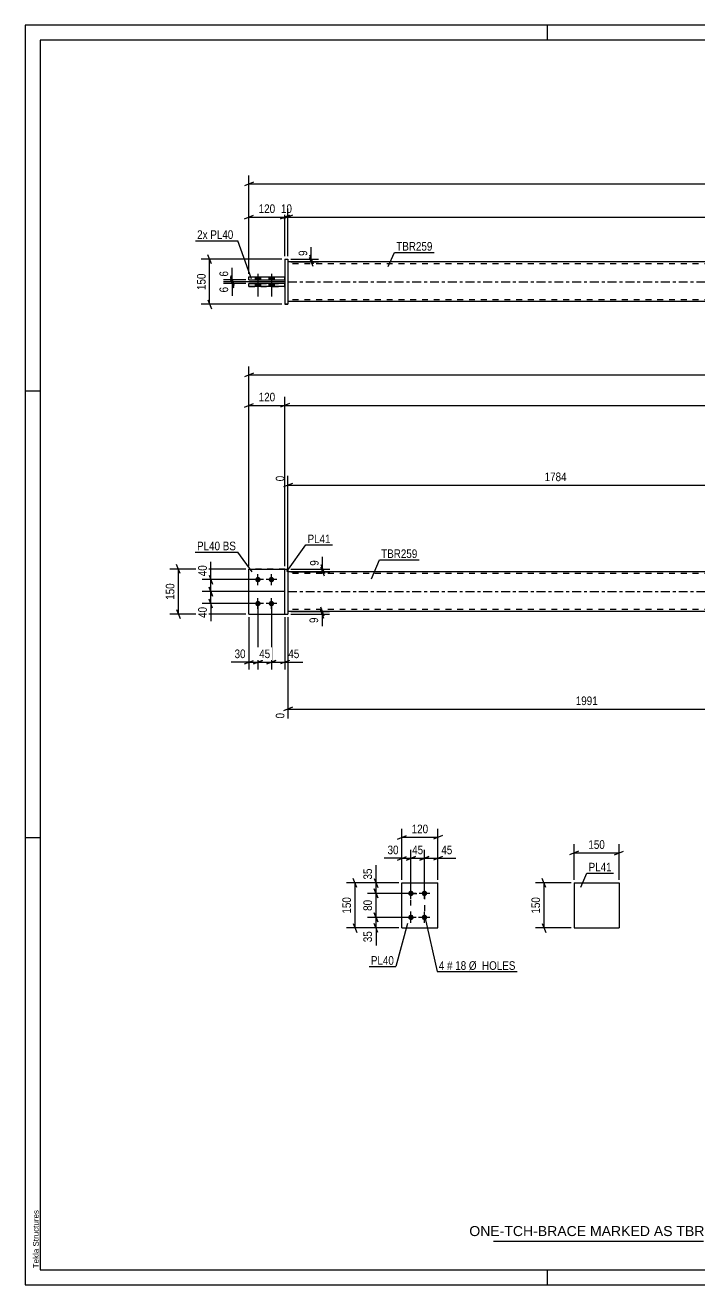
# Model space of a CAD drawing. Header units: millimetres. Extents: x 0 to 594, y 0 to 420.
# Drawn here: x 0 to 224.5, y 0 to 420 of the extents above; entities that cross this region are included whole.
import ezdxf

# ---------------------------------------------------------------- set-up
doc = ezdxf.new("R2010")
doc.units = ezdxf.units.MM
doc.linetypes.add('DXK_LINE_DOT2', pattern=[3.9198, 1.9599, -1.9599])
doc.linetypes.add('DXK_LINE_DOT3', pattern=[5.9187, 2.979, -0.9799, 0.9799, -0.9799])
doc.styles.add('Arial', font='ARIAL.TTF', dxfattribs={"height": 0.2})
doc.styles.add('Arial Narrow', font='ARIALN.TTF', dxfattribs={"height": 0.2})

# ---------------------------------------------------------------- blocks, each defined once
blk = doc.blocks.new('Unknown-581559702-1128')
at = {"color": 5, "linetype": 'Continuous'}
for p, q in [((594, 420), (0, 420)), ((0, 420), (0, 0)), ((174, 415), (174, 420)), ((589, 415), (5, 415)), ((5, 415), (5, 5)), ((5, 298), (0, 298)), ((5, 149), (0, 149)), ((5, 5), (589, 5)), ((174, 0), (174, 5)), ((0, 0), (594, 0))]:
    blk.add_line(p, q, dxfattribs=at)
at = {"color": 174, "linetype": 'Continuous', "style": 'Arial'}
blk.add_text('Tekla Structures', height=1.9102, rotation=90, dxfattribs=at).set_placement((4.5, 5.5))
blk = doc.blocks.new('Part-581559702-1555 - 1539')
at = {"color": 2, "linetype": 'Continuous'}
for p, q in [((125.53, 119.02), (125.53, 134.02)), ((125.53, 134.02), (137.53, 134.02)), ((137.53, 119.02), (137.53, 134.02)), ((125.53, 119.02), (125.53, 119.02)), ((125.53, 119.02), (137.53, 119.02)), ((137.53, 119.02), (137.53, 119.02))]:
    blk.add_line(p, q, dxfattribs=at)
at = {"color": 7, "linetype": 'DXK_LINE_DOT2'}
for p, q in [((125.53, 134.02), (137.53, 134.02)), ((125.53, 119.02), (125.53, 119.02)), ((125.53, 119.02), (137.53, 119.02)), ((137.53, 119.02), (137.53, 119.02))]:
    blk.add_line(p, q, dxfattribs=at)
blk = doc.blocks.new('Bolt-581559702-1560 - 1539')
at = {"linetype": 'Continuous'}
for points in [[(128.53, 129.62), (128.34, 129.64), (128.17, 129.7), (128, 129.79), (127.86, 129.92), (127.75, 130.07), (127.68, 130.24), (127.64, 130.42), (127.64, 130.61), (127.68, 130.8), (127.75, 130.97), (127.86, 131.12), (128, 131.25), (128.17, 131.34), (128.34, 131.4), (128.53, 131.42), (128.72, 131.4), (128.9, 131.34), (129.06, 131.25), (129.2, 131.12), (129.31, 130.97), (129.39, 130.8), (129.43, 130.61), (129.43, 130.42), (129.39, 130.24), (129.31, 130.07), (129.2, 129.92), (129.06, 129.79), (128.9, 129.7), (128.72, 129.64)], [(133.03, 129.62), (132.84, 129.64), (132.67, 129.7), (132.5, 129.79), (132.36, 129.92), (132.25, 130.07), (132.18, 130.24), (132.14, 130.42), (132.14, 130.61), (132.18, 130.8), (132.25, 130.97), (132.36, 131.12), (132.5, 131.25), (132.67, 131.34), (132.84, 131.4), (133.03, 131.42), (133.22, 131.4), (133.4, 131.34), (133.56, 131.25), (133.7, 131.12), (133.81, 130.97), (133.89, 130.8), (133.93, 130.61), (133.93, 130.42), (133.89, 130.24), (133.81, 130.07), (133.7, 129.92), (133.56, 129.79), (133.4, 129.7), (133.22, 129.64)], [(128.53, 121.62), (128.34, 121.64), (128.17, 121.7), (128, 121.79), (127.86, 121.92), (127.75, 122.07), (127.68, 122.24), (127.64, 122.42), (127.64, 122.61), (127.68, 122.8), (127.75, 122.97), (127.86, 123.12), (128, 123.25), (128.17, 123.34), (128.34, 123.4), (128.53, 123.42), (128.72, 123.4), (128.9, 123.34), (129.06, 123.25), (129.2, 123.12), (129.31, 122.97), (129.39, 122.8), (129.43, 122.61), (129.43, 122.42), (129.39, 122.24), (129.31, 122.07), (129.2, 121.92), (129.06, 121.79), (128.9, 121.7), (128.72, 121.64)], [(133.03, 121.62), (132.84, 121.64), (132.67, 121.7), (132.5, 121.79), (132.36, 121.92), (132.25, 122.07), (132.18, 122.24), (132.14, 122.42), (132.14, 122.61), (132.18, 122.8), (132.25, 122.97), (132.36, 123.12), (132.5, 123.25), (132.67, 123.34), (132.84, 123.4), (133.03, 123.42), (133.22, 123.4), (133.4, 123.34), (133.56, 123.25), (133.7, 123.12), (133.81, 122.97), (133.89, 122.8), (133.93, 122.61), (133.93, 122.42), (133.89, 122.24), (133.81, 122.07), (133.7, 121.92), (133.56, 121.79), (133.4, 121.7), (133.22, 121.64)]]:
    blk.add_hatch(color=1, dxfattribs=at).paths.add_polyline_path(points)
at = {"color": 1, "linetype": 'Continuous'}
for p, q in [((130.33, 130.52), (126.73, 130.52)), ((128.53, 128.72), (128.53, 132.32)), ((134.83, 130.52), (131.23, 130.52)), ((133.03, 128.72), (133.03, 132.32)), ((130.33, 122.52), (126.73, 122.52)), ((128.53, 120.72), (128.53, 124.32)), ((134.83, 122.52), (131.23, 122.52)), ((133.03, 120.72), (133.03, 124.32))]:
    blk.add_line(p, q, dxfattribs=at)
blk = doc.blocks.new('Bolt-581559702-1912 - 1907')
at = {"linetype": 'Continuous'}
for points in [[(77.55, 236.04), (77.74, 236.02), (77.92, 235.96), (78.08, 235.87), (78.22, 235.74), (78.33, 235.59), (78.41, 235.42), (78.45, 235.23), (78.45, 235.04), (78.41, 234.86), (78.33, 234.69), (78.22, 234.54), (78.08, 234.41), (77.92, 234.32), (77.74, 234.26), (77.55, 234.24), (77.37, 234.26), (77.19, 234.32), (77.03, 234.41), (76.89, 234.54), (76.78, 234.69), (76.7, 234.86), (76.66, 235.04), (76.66, 235.23), (76.7, 235.42), (76.78, 235.59), (76.89, 235.74), (77.03, 235.87), (77.19, 235.96), (77.37, 236.02)], [(82.05, 236.04), (82.24, 236.02), (82.42, 235.96), (82.58, 235.87), (82.72, 235.74), (82.83, 235.59), (82.91, 235.42), (82.95, 235.23), (82.95, 235.04), (82.91, 234.86), (82.83, 234.69), (82.72, 234.54), (82.58, 234.41), (82.42, 234.32), (82.24, 234.26), (82.05, 234.24), (81.87, 234.26), (81.69, 234.32), (81.53, 234.41), (81.39, 234.54), (81.28, 234.69), (81.2, 234.86), (81.16, 235.04), (81.16, 235.23), (81.2, 235.42), (81.28, 235.59), (81.39, 235.74), (81.53, 235.87), (81.69, 235.96), (81.87, 236.02)], [(77.55, 228.04), (77.74, 228.02), (77.92, 227.96), (78.08, 227.87), (78.22, 227.74), (78.33, 227.59), (78.41, 227.42), (78.45, 227.23), (78.45, 227.04), (78.41, 226.86), (78.33, 226.69), (78.22, 226.54), (78.08, 226.41), (77.92, 226.32), (77.74, 226.26), (77.55, 226.24), (77.37, 226.26), (77.19, 226.32), (77.03, 226.41), (76.89, 226.54), (76.78, 226.69), (76.7, 226.86), (76.66, 227.04), (76.66, 227.23), (76.7, 227.42), (76.78, 227.59), (76.89, 227.74), (77.03, 227.87), (77.19, 227.96), (77.37, 228.02)], [(82.05, 228.04), (82.24, 228.02), (82.42, 227.96), (82.58, 227.87), (82.72, 227.74), (82.83, 227.59), (82.91, 227.42), (82.95, 227.23), (82.95, 227.04), (82.91, 226.86), (82.83, 226.69), (82.72, 226.54), (82.58, 226.41), (82.42, 226.32), (82.24, 226.26), (82.05, 226.24), (81.87, 226.26), (81.69, 226.32), (81.53, 226.41), (81.39, 226.54), (81.28, 226.69), (81.2, 226.86), (81.16, 227.04), (81.16, 227.23), (81.2, 227.42), (81.28, 227.59), (81.39, 227.74), (81.53, 227.87), (81.69, 227.96), (81.87, 228.02)]]:
    blk.add_hatch(color=1, dxfattribs=at).paths.add_polyline_path(points)
at = {"color": 1, "linetype": 'Continuous'}
for p, q in [((77.55, 233.34), (77.55, 236.94)), ((82.05, 233.34), (82.05, 236.94)), ((79.35, 235.14), (75.75, 235.14)), ((83.85, 235.14), (80.25, 235.14)), ((79.35, 227.14), (75.75, 227.14)), ((77.55, 225.34), (77.55, 228.94)), ((83.85, 227.14), (80.25, 227.14)), ((82.05, 225.34), (82.05, 228.94))]:
    blk.add_line(p, q, dxfattribs=at)
blk = doc.blocks.new('Part-581559702-1923 - 1907')
at = {"color": 2, "linetype": 'Continuous'}
for p, q in [((86.55, 238.64), (87.55, 238.64)), ((86.55, 223.64), (86.55, 238.64)), ((87.55, 238.64), (87.55, 238.64)), ((87.55, 238.64), (87.55, 223.64)), ((86.55, 223.64), (87.55, 223.64))]:
    blk.add_line(p, q, dxfattribs=at)
at = {"color": 7, "linetype": 'DXK_LINE_DOT2'}
for p, q in [((86.55, 238.64), (87.55, 238.64)), ((86.55, 223.64), (87.55, 223.64))]:
    blk.add_line(p, q, dxfattribs=at)
blk = doc.blocks.new('Part-581559702-1928 - 1907')
at = {"color": 7, "linetype": 'DXK_LINE_DOT2'}
for p, q in [((74.55, 223.64), (74.55, 238.64)), ((74.55, 238.64), (86.55, 238.64)), ((86.55, 238.64), (74.55, 238.64)), ((86.55, 223.64), (86.55, 238.64)), ((74.55, 223.64), (74.55, 223.64)), ((74.55, 223.64), (86.55, 223.64)), ((74.55, 223.64), (86.55, 223.64)), ((86.55, 223.64), (86.55, 223.64))]:
    blk.add_line(p, q, dxfattribs=at)
blk = doc.blocks.new('Part-581559702-1933 - 1907')
at = {"color": 2, "linetype": 'Continuous'}
for p, q in [((74.55, 223.64), (74.55, 238.64)), ((74.55, 238.64), (86.55, 238.64)), ((74.55, 223.64), (74.55, 223.64)), ((74.55, 223.64), (86.55, 223.64))]:
    blk.add_line(p, q, dxfattribs=at)
at = {"color": 7, "linetype": 'DXK_LINE_DOT2'}
for p, q in [((86.55, 238.64), (74.55, 238.64)), ((86.55, 223.64), (86.55, 238.64)), ((74.55, 223.64), (86.55, 223.64)), ((86.55, 223.64), (86.55, 223.64))]:
    blk.add_line(p, q, dxfattribs=at)
blk = doc.blocks.new('Part-581559702-1943 - 1907')
at = {"linetype": 'Continuous'}
blk.add_hatch(color=2, dxfattribs=at).paths.add_polyline_path([(425.61, 224.54), (424.81, 225.94), (426.41, 225.94)])
at = {"color": 2, "linetype": 'Continuous'}
for p, q in [((455.61, 237.74), (87.55, 237.74)), ((455.61, 224.54), (87.55, 224.54)), ((425.61, 224.54), (424.81, 225.94)), ((424.81, 225.94), (426.41, 225.94)), ((426.41, 225.94), (425.61, 224.54))]:
    blk.add_line(p, q, dxfattribs=at)
at = {"color": 7, "linetype": 'DXK_LINE_DOT2'}
for p, q in [((87.55, 237.74), (87.55, 224.54)), ((455.61, 237.14), (87.55, 237.14)), ((270.33, 237.74), (270.33, 237.14)), ((298.24, 237.74), (298.24, 237.14)), ((455.61, 224.54), (455.61, 237.74)), ((455.61, 225.14), (87.55, 225.14)), ((285.85, 224.54), (285.85, 225.14)), ((313.75, 224.54), (313.75, 225.14))]:
    blk.add_line(p, q, dxfattribs=at)
at = {"color": 7, "linetype": 'DXK_LINE_DOT3'}
blk.add_line((87.55, 231.14), (455.61, 231.14), dxfattribs=at)
at = {"color": 2, "linetype": 'Continuous'}
blk.add_circle((425.61, 225.44), 1, dxfattribs=at)
blk = doc.blocks.new('Bolt-581559702-2355 - 2348')
at = {"linetype": 'Continuous'}
for points in [[(76.65, 335.05), (78.45, 335.05), (78.45, 336.05), (76.65, 336.05)], [(76.65, 335.05), (78.45, 335.05), (78.45, 336.05), (76.65, 336.05)], [(81.15, 335.05), (82.95, 335.05), (82.95, 336.05), (81.15, 336.05)], [(81.15, 335.05), (82.95, 335.05), (82.95, 336.05), (81.15, 336.05)], [(76.65, 332.85), (78.45, 332.85), (78.45, 333.85), (76.65, 333.85)], [(76.65, 332.85), (78.45, 332.85), (78.45, 333.85), (76.65, 333.85)], [(81.15, 332.85), (82.95, 332.85), (82.95, 333.85), (81.15, 333.85)], [(81.15, 332.85), (82.95, 332.85), (82.95, 333.85), (81.15, 333.85)]]:
    blk.add_hatch(color=1, dxfattribs=at).paths.add_polyline_path(points)
at = {"color": 1, "linetype": 'Continuous'}
for p, q in [((76.65, 336.05), (76.65, 335.05)), ((76.65, 336.05), (76.65, 335.05)), ((77.55, 337.05), (77.55, 329.55)), ((77.55, 337.05), (77.55, 329.55)), ((78.45, 336.05), (78.45, 335.05)), ((78.45, 336.05), (78.45, 335.05)), ((81.15, 336.05), (81.15, 335.05)), ((81.15, 336.05), (81.15, 335.05)), ((82.05, 337.05), (82.05, 329.55)), ((82.05, 337.05), (82.05, 329.55)), ((82.95, 336.05), (82.95, 335.05)), ((82.95, 336.05), (82.95, 335.05)), ((76.65, 333.85), (76.65, 332.85)), ((76.65, 333.85), (76.65, 332.85)), ((78.45, 333.85), (78.45, 332.85)), ((78.45, 333.85), (78.45, 332.85)), ((81.15, 333.85), (81.15, 332.85)), ((81.15, 333.85), (81.15, 332.85)), ((82.95, 333.85), (82.95, 332.85)), ((82.95, 333.85), (82.95, 332.85))]:
    blk.add_line(p, q, dxfattribs=at)
blk = doc.blocks.new('Part-581559702-2362 - 2348')
at = {"color": 2, "linetype": 'Continuous'}
for p, q in [((74.55, 335.05), (74.55, 336.05)), ((74.55, 336.05), (86.55, 336.05)), ((86.55, 335.05), (86.55, 336.05)), ((74.55, 335.05), (74.55, 335.05)), ((74.55, 335.05), (86.55, 335.05)), ((86.55, 335.05), (86.55, 335.05))]:
    blk.add_line(p, q, dxfattribs=at)
at = {"color": 7, "linetype": 'DXK_LINE_DOT2'}
for p, q in [((74.55, 336.05), (74.55, 336.05)), ((74.55, 336.05), (86.55, 336.05)), ((86.55, 336.05), (86.55, 336.05)), ((74.55, 335.05), (86.55, 335.05))]:
    blk.add_line(p, q, dxfattribs=at)
blk = doc.blocks.new('Part-581559702-2357 - 2348')
at = {"color": 2, "linetype": 'Continuous'}
for p, q in [((86.55, 341.95), (87.55, 341.95)), ((86.55, 341.95), (86.55, 326.95)), ((87.55, 341.95), (87.55, 341.95)), ((87.55, 341.95), (87.55, 326.95)), ((87.55, 326.95), (86.55, 326.95)), ((86.55, 326.95), (86.55, 326.95))]:
    blk.add_line(p, q, dxfattribs=at)
at = {"color": 7, "linetype": 'DXK_LINE_DOT2'}
for p, q in [((86.55, 341.95), (87.55, 341.95)), ((87.55, 341.95), (87.55, 341.95)), ((86.55, 326.95), (87.55, 326.95))]:
    blk.add_line(p, q, dxfattribs=at)
blk = doc.blocks.new('Part-581559702-2367 - 2348')
at = {"color": 2, "linetype": 'Continuous'}
for p, q in [((74.55, 332.85), (74.55, 333.85)), ((86.55, 333.85), (74.55, 333.85)), ((74.55, 332.85), (74.55, 332.85)), ((86.55, 332.85), (74.55, 332.85)), ((86.55, 332.85), (86.55, 333.85)), ((86.55, 332.85), (86.55, 332.85))]:
    blk.add_line(p, q, dxfattribs=at)
at = {"color": 7, "linetype": 'DXK_LINE_DOT2'}
for p, q in [((74.55, 333.85), (86.55, 333.85)), ((74.55, 332.85), (86.55, 332.85))]:
    blk.add_line(p, q, dxfattribs=at)
blk = doc.blocks.new('Part-581559702-2387 - 2348')
at = {"linetype": 'Continuous'}
blk.add_hatch(color=2, dxfattribs=at).paths.add_polyline_path([(425.61, 334.45), (424.81, 335.85), (426.41, 335.85)])
at = {"color": 2, "linetype": 'Continuous'}
for p, q in [((455.61, 341.05), (87.55, 341.05)), ((270.33, 335.15), (298.24, 335.15)), ((270.33, 335.15), (270.33, 335.05)), ((270.33, 333.85), (270.33, 333.75)), ((270.33, 333.75), (270.33, 333.75)), ((298.24, 333.75), (270.33, 333.75)), ((285.85, 335.15), (285.85, 335.05)), ((285.85, 333.75), (285.85, 333.85)), ((298.24, 335.15), (298.24, 333.75)), ((425.61, 334.45), (424.81, 335.85)), ((424.81, 335.85), (426.41, 335.85)), ((426.41, 335.85), (425.61, 334.45)), ((455.61, 327.85), (87.55, 327.85))]:
    blk.add_line(p, q, dxfattribs=at)
at = {"color": 7, "linetype": 'DXK_LINE_DOT2'}
for p, q in [((87.55, 341.05), (87.55, 327.85)), ((455.61, 340.45), (87.55, 340.45)), ((455.61, 327.85), (455.61, 341.05)), ((298.24, 335.15), (270.33, 335.15)), ((270.33, 333.75), (270.33, 335.05)), ((270.33, 333.75), (298.24, 333.75)), ((285.85, 335.15), (285.85, 335.15)), ((285.85, 335.15), (285.85, 335.15)), ((285.85, 335.15), (313.75, 335.15)), ((285.85, 335.15), (313.75, 335.15)), ((285.85, 333.75), (285.85, 335.05)), ((313.75, 333.75), (285.85, 333.75)), ((285.85, 333.75), (285.85, 333.75)), ((285.85, 333.75), (313.75, 333.75)), ((313.75, 335.15), (313.75, 333.75)), ((455.61, 328.45), (87.55, 328.45))]:
    blk.add_line(p, q, dxfattribs=at)
at = {"color": 7, "linetype": 'DXK_LINE_DOT3'}
blk.add_line((87.55, 334.45), (455.61, 334.45), dxfattribs=at)
at = {"color": 2, "linetype": 'Continuous'}
blk.add_circle((425.61, 335.35), 1, dxfattribs=at)
blk = doc.blocks.new('Part-581559702-1515 - 1499')
at = {"color": 2, "linetype": 'Continuous'}
for p, q in [((182.9, 134.02), (182.9, 119.02)), ((182.9, 134.02), (197.9, 134.02)), ((197.9, 134.02), (197.9, 119.02)), ((182.9, 119.02), (197.9, 119.02))]:
    blk.add_line(p, q, dxfattribs=at)
blk = doc.blocks.new('Rectangle-581559702-1675 - 1539')
at = {"color": 1, "linetype": 'DXK_LINE_DOT2'}
blk.add_lwpolyline([(128.53, 130.52), (133.03, 130.52), (133.03, 122.52), (128.53, 122.52), (128.53, 130.52)], close=True, dxfattribs=at)
blk = doc.blocks.new('StraightDimension-581559702-1562 - 1539')
at = {"color": 7, "linetype": 'Continuous'}
for p, q in [((125.53, 135.02), (125.53, 152.07)), ((137.53, 135.02), (137.53, 152.07)), ((124.03, 148.62), (127.03, 149.82)), ((125.53, 149.22), (137.53, 149.22)), ((139.03, 149.82), (136.03, 148.62))]:
    blk.add_line(p, q, dxfattribs=at)
at = {"color": 0}
blk.add_wipeout([(134.87, 149.97), (134.87, 154.17), (128.19, 154.17), (128.19, 149.97)], dxfattribs=at)
at = {"color": 3, "style": 'Arial Narrow'}
blk.add_text('120', height=2.863, dxfattribs=at).set_placement((128.79, 150.57))
blk = doc.blocks.new('StraightDimension-581559702-1662 - 1539')
at = {"color": 7, "linetype": 'Continuous'}
for p, q in [((127.53, 122.52), (114.05, 122.52)), ((116.3, 124.02), (117.5, 121.02)), ((116.9, 119.02), (116.9, 122.52)), ((124.53, 119.02), (114.05, 119.02)), ((117.5, 117.52), (116.3, 120.52))]:
    blk.add_line(p, q, dxfattribs=at)
at = {"color": 0}
blk.add_wipeout([(116.15, 118.49), (111.95, 118.49), (111.95, 113.64), (116.15, 113.64)], dxfattribs=at)
at = {"color": 7, "linetype": 'Continuous'}
blk.add_line((116.9, 119.02), (116.9, 113.11), dxfattribs=at)
blk.add_line((116.9, 119.02), (116.9, 113.11), dxfattribs=at)
at = {"color": 3, "style": 'Arial Narrow'}
blk.add_text('35', height=2.863, rotation=90.0002, dxfattribs=at).set_placement((115.55, 114.24))
blk = doc.blocks.new('StraightDimension-581559702-1598 - 1539')
at = {"color": 7, "linetype": 'Continuous'}
for p, q in [((127.03, 141.62), (130.03, 142.82)), ((128.53, 131.52), (128.53, 145.07)), ((134.53, 142.82), (131.53, 141.62)), ((133.03, 131.52), (133.03, 145.07)), ((128.53, 142.22), (133.03, 142.22))]:
    blk.add_line(p, q, dxfattribs=at)
at = {"color": 0}
blk.add_wipeout([(133.21, 142.97), (133.21, 147.17), (128.35, 147.17), (128.35, 142.97)], dxfattribs=at)
at = {"color": 3, "style": 'Arial Narrow'}
blk.add_text('45', height=2.863, dxfattribs=at).set_placement((128.95, 143.57))
blk = doc.blocks.new('StraightDimension-581559702-1582 - 1539')
at = {"color": 7, "linetype": 'Continuous'}
for p, q in [((131.53, 141.62), (134.53, 142.82)), ((133.03, 131.52), (133.03, 145.07)), ((139.03, 142.82), (136.03, 141.62)), ((137.53, 135.02), (137.53, 145.07)), ((133.03, 142.22), (137.53, 142.22))]:
    blk.add_line(p, q, dxfattribs=at)
at = {"color": 0}
blk.add_wipeout([(142.91, 142.97), (142.91, 147.17), (138.06, 147.17), (138.06, 142.97)], dxfattribs=at)
at = {"color": 7, "linetype": 'Continuous'}
blk.add_line((137.53, 142.22), (143.44, 142.22), dxfattribs=at)
blk.add_line((137.53, 142.22), (143.44, 142.22), dxfattribs=at)
at = {"color": 3, "style": 'Arial Narrow'}
blk.add_text('45', height=2.863, dxfattribs=at).set_placement((138.66, 143.57))
blk = doc.blocks.new('StraightDimension-581559702-1608 - 1539')
at = {"color": 7, "linetype": 'Continuous'}
for p, q in [((124.03, 141.62), (127.03, 142.82)), ((125.53, 135.02), (125.53, 145.07)), ((130.03, 142.82), (127.03, 141.62)), ((128.53, 131.52), (128.53, 145.07)), ((125.53, 142.22), (128.53, 142.22))]:
    blk.add_line(p, q, dxfattribs=at)
at = {"color": 0}
blk.add_wipeout([(125.01, 142.97), (125.01, 147.17), (120.15, 147.17), (120.15, 142.97)], dxfattribs=at)
at = {"color": 7, "linetype": 'Continuous'}
blk.add_line((125.53, 142.22), (119.62, 142.22), dxfattribs=at)
blk.add_line((125.53, 142.22), (119.62, 142.22), dxfattribs=at)
at = {"color": 3, "style": 'Arial Narrow'}
blk.add_text('30', height=2.863, dxfattribs=at).set_placement((120.75, 143.57))
blk = doc.blocks.new('StraightDimension-581559702-1622 - 1539')
at = {"color": 7, "linetype": 'Continuous'}
for p, q in [((110.5, 132.52), (109.3, 135.52)), ((124.53, 134.02), (107.05, 134.02)), ((109.9, 119.02), (109.9, 134.02)), ((124.53, 119.02), (107.05, 119.02)), ((109.3, 120.52), (110.5, 117.52))]:
    blk.add_line(p, q, dxfattribs=at)
at = {"color": 0}
blk.add_wipeout([(109.15, 129.86), (104.95, 129.86), (104.95, 123.18), (109.15, 123.18)], dxfattribs=at)
at = {"color": 3, "style": 'Arial Narrow'}
blk.add_text('150', height=2.863, rotation=90.0002, dxfattribs=at).set_placement((108.55, 123.78))
blk = doc.blocks.new('StraightDimension-581559702-1639 - 1539')
at = {"color": 7, "linetype": 'Continuous'}
for p, q in [((116.3, 135.52), (117.5, 132.52)), ((124.53, 134.02), (114.05, 134.02)), ((127.53, 130.52), (114.05, 130.52)), ((117.5, 129.02), (116.3, 132.02)), ((116.9, 130.52), (116.9, 134.02))]:
    blk.add_line(p, q, dxfattribs=at)
at = {"color": 0}
blk.add_wipeout([(116.15, 139.4), (111.95, 139.4), (111.95, 134.54), (116.15, 134.54)], dxfattribs=at)
at = {"color": 7, "linetype": 'Continuous'}
blk.add_line((116.9, 134.02), (116.9, 139.92), dxfattribs=at)
blk.add_line((116.9, 134.02), (116.9, 139.92), dxfattribs=at)
at = {"color": 3, "style": 'Arial Narrow'}
blk.add_text('35', height=2.863, rotation=90.0002, dxfattribs=at).set_placement((115.55, 135.14))
blk = doc.blocks.new('StraightDimension-581559702-1652 - 1539')
at = {"color": 7, "linetype": 'Continuous'}
for p, q in [((127.53, 130.52), (114.05, 130.52)), ((116.3, 132.02), (117.5, 129.02)), ((116.9, 122.52), (116.9, 130.52)), ((127.53, 122.52), (114.05, 122.52)), ((117.5, 121.02), (116.3, 124.02))]:
    blk.add_line(p, q, dxfattribs=at)
at = {"color": 0}
blk.add_wipeout([(116.15, 128.95), (111.95, 128.95), (111.95, 124.09), (116.15, 124.09)], dxfattribs=at)
at = {"color": 3, "style": 'Arial Narrow'}
blk.add_text('80', height=2.863, rotation=90.0002, dxfattribs=at).set_placement((115.55, 124.69))
blk = doc.blocks.new('StraightDimension-581559702-2163 - 1907')
at = {"color": 7, "linetype": 'Continuous'}
for p, q in [((98.51, 240.14), (99.71, 237.14)), ((88.55, 238.64), (101.51, 238.64)), ((88.55, 237.74), (101.51, 237.74)), ((99.71, 236.24), (98.51, 239.24)), ((99.11, 237.74), (99.11, 238.64))]:
    blk.add_line(p, q, dxfattribs=at)
at = {"color": 0}
blk.add_wipeout([(98.36, 242.19), (94.16, 242.19), (94.16, 239.16), (98.36, 239.16)], dxfattribs=at)
at = {"color": 7, "linetype": 'Continuous'}
blk.add_line((99.11, 238.64), (99.11, 242.72), dxfattribs=at)
blk.add_line((99.11, 238.64), (99.11, 242.72), dxfattribs=at)
at = {"color": 3, "style": 'Arial Narrow'}
blk.add_text('9', height=2.86, rotation=90.0002, dxfattribs=at).set_placement((97.76, 239.76))
blk = doc.blocks.new('StraightDimension-581559702-2239 - 1907')
at = {"color": 7, "linetype": 'Continuous'}
for p, q in [((82.06, 226.14), (82.06, 205.22)), ((86.55, 222.64), (86.55, 205.22)), ((80.56, 207.02), (83.56, 208.22)), ((82.06, 207.62), (86.55, 207.62)), ((88.05, 208.22), (85.05, 207.02))]:
    blk.add_line(p, q, dxfattribs=at)
at = {"color": 0}
blk.add_wipeout([(91.94, 208.37), (91.94, 212.57), (87.08, 212.57), (87.08, 208.37)], dxfattribs=at)
at = {"color": 7, "linetype": 'Continuous'}
blk.add_line((86.55, 207.62), (92.46, 207.62), dxfattribs=at)
blk.add_line((86.55, 207.62), (92.46, 207.62), dxfattribs=at)
at = {"color": 3, "style": 'Arial Narrow'}
blk.add_text('45', height=2.863, dxfattribs=at).set_placement((87.68, 208.97))
blk = doc.blocks.new('StraightDimension-581559702-2253 - 1907')
at = {"color": 7, "linetype": 'Continuous'}
for p, q in [((265.94, 248.18), (265.94, 275.24)), ((87.55, 238.74), (87.55, 269.76)), ((89.05, 267.23), (86.05, 266.03)), ((87.55, 266.63), (265.94, 266.63)), ((264.44, 266.03), (267.44, 267.23))]:
    blk.add_line(p, q, dxfattribs=at)
at = {"color": 0, "linetype": 'Continuous'}
for points in [[(265.34, 275.84), (261.14, 275.84), (261.14, 267.33), (265.34, 267.33)], [(86.95, 270.36), (82.75, 270.36), (82.75, 267.33), (86.95, 267.33)]]:
    blk.add_wipeout(points, dxfattribs=at)
at = {"color": 0}
blk.add_wipeout([(181.01, 267.38), (181.01, 271.58), (172.49, 271.58), (172.49, 267.38)], dxfattribs=at)
at = {"color": 3, "linetype": 'Continuous', "style": 'Arial Narrow'}
for s, height, p in [('1784', 2.863, (264.74, 267.93)), ('0', 2.86, (86.35, 267.93))]:
    blk.add_text(s, height=height, rotation=90.0002, dxfattribs=at).set_placement(p)
at = {"color": 3, "style": 'Arial Narrow'}
blk.add_text('1784', height=2.863, dxfattribs=at).set_placement((173.09, 267.98))
blk = doc.blocks.new('StraightDimension-581559702-1990 - 1907')
at = {"color": 7, "linetype": 'Continuous'}
for p, q in [((86.55, 239.64), (86.55, 296.07)), ((455.61, 239.64), (455.61, 296.07)), ((88.05, 293.82), (85.05, 292.62)), ((86.55, 293.22), (455.61, 293.22)), ((454.11, 292.62), (457.11, 293.82))]:
    blk.add_line(p, q, dxfattribs=at)
at = {"color": 0}
blk.add_wipeout([(275.34, 293.97), (275.34, 298.17), (266.83, 298.17), (266.83, 293.97)], dxfattribs=at)
at = {"color": 3, "style": 'Arial Narrow'}
blk.add_text('3691', height=2.863, dxfattribs=at).set_placement((267.43, 294.57))
blk = doc.blocks.new('StraightDimension-581559702-2001 - 1907')
at = {"color": 7, "linetype": 'Continuous'}
for p, q in [((74.55, 239.64), (74.55, 296.07)), ((86.55, 239.64), (86.55, 296.07)), ((73.05, 292.62), (76.05, 293.82)), ((74.55, 293.22), (86.55, 293.22)), ((88.05, 293.82), (85.05, 292.62))]:
    blk.add_line(p, q, dxfattribs=at)
at = {"color": 0}
blk.add_wipeout([(83.9, 293.97), (83.9, 298.17), (77.21, 298.17), (77.21, 293.97)], dxfattribs=at)
at = {"color": 3, "style": 'Arial Narrow'}
blk.add_text('120', height=2.863, dxfattribs=at).set_placement((77.81, 294.57))
blk = doc.blocks.new('StraightDimension-581559702-2073 - 1907')
at = {"color": 7, "linetype": 'Continuous'}
for p, q in [((51.65, 237.14), (50.45, 240.14)), ((73.55, 238.64), (48.2, 238.64)), ((51.05, 223.64), (51.05, 238.64)), ((73.55, 223.64), (48.2, 223.64)), ((50.45, 225.14), (51.65, 222.14))]:
    blk.add_line(p, q, dxfattribs=at)
at = {"color": 0}
blk.add_wipeout([(50.3, 234.48), (46.1, 234.48), (46.1, 227.8), (50.3, 227.8)], dxfattribs=at)
at = {"color": 3, "style": 'Arial Narrow'}
blk.add_text('150', height=2.863, rotation=90.0002, dxfattribs=at).set_placement((49.7, 228.4))
blk = doc.blocks.new('StraightDimension-581559702-2215 - 1907')
at = {"color": 7, "linetype": 'Continuous'}
for p, q in [((87.55, 222.64), (87.55, 188.83)), ((286.68, 223.54), (286.68, 183.35)), ((89.05, 192.56), (86.05, 191.36)), ((87.55, 191.96), (286.68, 191.96)), ((285.18, 191.36), (288.18, 192.56))]:
    blk.add_line(p, q, dxfattribs=at)
at = {"color": 0}
blk.add_wipeout([(191.38, 192.71), (191.38, 196.91), (182.86, 196.91), (182.86, 192.71)], dxfattribs=at)
at = {"color": 0, "linetype": 'Continuous'}
for points in [[(86.95, 191.26), (82.75, 191.26), (82.75, 188.23), (86.95, 188.23)], [(286.08, 191.26), (281.88, 191.26), (281.88, 182.75), (286.08, 182.75)]]:
    blk.add_wipeout(points, dxfattribs=at)
at = {"color": 3, "style": 'Arial Narrow'}
blk.add_text('1991', height=2.863, dxfattribs=at).set_placement((183.46, 193.31))
at = {"color": 3, "linetype": 'Continuous', "style": 'Arial Narrow'}
for s, height, p in [('0', 2.86, (86.35, 188.83)), ('1991', 2.863, (285.48, 183.35))]:
    blk.add_text(s, height=height, rotation=90.0002, dxfattribs=at).set_placement(p)
blk = doc.blocks.new('StraightDimension-581559702-2304 - 1907')
at = {"color": 7, "linetype": 'Continuous'}
for p, q in [((76.05, 303.99), (73.05, 302.79)), ((74.55, 239.64), (74.55, 306.24)), ((74.55, 303.39), (468.61, 303.39)), ((467.11, 302.79), (470.11, 303.99)), ((468.61, 239.64), (468.61, 306.24))]:
    blk.add_line(p, q, dxfattribs=at)
at = {"color": 0}
blk.add_wipeout([(275.84, 304.14), (275.84, 308.34), (267.33, 308.34), (267.33, 304.14)], dxfattribs=at)
at = {"color": 3, "style": 'Arial Narrow'}
blk.add_text('3941', height=2.863, dxfattribs=at).set_placement((267.93, 304.74))
blk = doc.blocks.new('StraightDimension-581559702-2136 - 1907')
at = {"color": 7, "linetype": 'Continuous'}
for p, q in [((61.26, 236.64), (62.46, 233.64)), ((76.55, 235.14), (59.01, 235.14)), ((86.55, 231.14), (59.01, 231.14)), ((62.46, 229.64), (61.26, 232.64)), ((61.86, 231.14), (61.86, 235.14))]:
    blk.add_line(p, q, dxfattribs=at)
at = {"color": 0}
blk.add_wipeout([(61.11, 240.52), (56.91, 240.52), (56.91, 235.66), (61.11, 235.66)], dxfattribs=at)
at = {"color": 7, "linetype": 'Continuous'}
blk.add_line((61.86, 235.14), (61.86, 241.04), dxfattribs=at)
blk.add_line((61.86, 235.14), (61.86, 241.04), dxfattribs=at)
at = {"color": 3, "style": 'Arial Narrow'}
blk.add_text('40', height=2.863, rotation=90.0002, dxfattribs=at).set_placement((60.51, 236.26))
blk = doc.blocks.new('StraightDimension-581559702-2149 - 1907')
at = {"color": 7, "linetype": 'Continuous'}
for p, q in [((86.55, 231.14), (59.01, 231.14)), ((61.26, 232.64), (62.46, 229.64)), ((61.86, 227.14), (61.86, 231.14)), ((76.55, 227.14), (59.01, 227.14)), ((62.46, 225.64), (61.26, 228.64))]:
    blk.add_line(p, q, dxfattribs=at)
at = {"color": 0}
blk.add_wipeout([(61.11, 226.61), (56.91, 226.61), (56.91, 221.76), (61.11, 221.76)], dxfattribs=at)
at = {"color": 7, "linetype": 'Continuous'}
blk.add_line((61.86, 227.14), (61.86, 221.23), dxfattribs=at)
blk.add_line((61.86, 227.14), (61.86, 221.23), dxfattribs=at)
at = {"color": 3, "style": 'Arial Narrow'}
blk.add_text('40', height=2.863, rotation=90.0002, dxfattribs=at).set_placement((60.51, 222.36))
blk = doc.blocks.new('StraightDimension-581559702-2172 - 1907')
at = {"color": 7, "linetype": 'Continuous'}
for p, q in [((88.55, 224.54), (101.36, 224.54)), ((88.55, 223.64), (101.36, 223.64)), ((98.36, 226.04), (99.56, 223.04)), ((99.56, 222.14), (98.36, 225.14)), ((98.96, 223.64), (98.96, 224.54))]:
    blk.add_line(p, q, dxfattribs=at)
at = {"color": 0}
blk.add_wipeout([(98.21, 223.11), (94.01, 223.11), (94.01, 220.08), (98.21, 220.08)], dxfattribs=at)
at = {"color": 7, "linetype": 'Continuous'}
blk.add_line((98.96, 223.64), (98.96, 219.56), dxfattribs=at)
blk.add_line((98.96, 223.64), (98.96, 219.56), dxfattribs=at)
at = {"color": 3, "style": 'Arial Narrow'}
blk.add_text('9', height=2.86, rotation=90.0002, dxfattribs=at).set_placement((97.61, 220.68))
blk = doc.blocks.new('StraightDimension-581559702-2222 - 1907')
at = {"color": 7, "linetype": 'Continuous'}
for p, q in [((74.55, 222.64), (74.55, 205.22)), ((77.55, 226.14), (77.55, 205.22)), ((73.05, 207.02), (76.05, 208.22)), ((74.55, 207.62), (77.55, 207.62)), ((79.05, 208.22), (76.05, 207.02))]:
    blk.add_line(p, q, dxfattribs=at)
at = {"color": 0}
blk.add_wipeout([(74.03, 208.37), (74.03, 212.57), (69.17, 212.57), (69.17, 208.37)], dxfattribs=at)
at = {"color": 7, "linetype": 'Continuous'}
blk.add_line((74.55, 207.62), (68.65, 207.62), dxfattribs=at)
blk.add_line((74.55, 207.62), (68.65, 207.62), dxfattribs=at)
at = {"color": 3, "style": 'Arial Narrow'}
blk.add_text('30', height=2.863, dxfattribs=at).set_placement((69.77, 208.97))
blk = doc.blocks.new('StraightDimension-581559702-2232 - 1907')
at = {"color": 7, "linetype": 'Continuous'}
for p, q in [((77.55, 226.14), (77.55, 205.22)), ((82.06, 226.14), (82.06, 205.22)), ((76.05, 207.02), (79.05, 208.22)), ((77.55, 207.62), (82.06, 207.62)), ((83.56, 208.22), (80.56, 207.02))]:
    blk.add_line(p, q, dxfattribs=at)
at = {"color": 0}
blk.add_wipeout([(82.23, 208.37), (82.23, 212.57), (77.38, 212.57), (77.38, 208.37)], dxfattribs=at)
at = {"color": 3, "style": 'Arial Narrow'}
blk.add_text('45', height=2.863, dxfattribs=at).set_placement((77.98, 208.97))
blk = doc.blocks.new('StraightDimension-581559702-2419 - 2348')
at = {"color": 7, "linetype": 'Continuous'}
for p, q in [((74.55, 337.05), (74.55, 358.89)), ((86.55, 342.95), (86.55, 358.89)), ((73.05, 355.44), (76.05, 356.64)), ((74.55, 356.04), (86.55, 356.04)), ((88.05, 356.64), (85.05, 355.44))]:
    blk.add_line(p, q, dxfattribs=at)
at = {"color": 0}
blk.add_wipeout([(83.9, 356.79), (83.9, 360.99), (77.21, 360.99), (77.21, 356.79)], dxfattribs=at)
at = {"color": 3, "style": 'Arial Narrow'}
blk.add_text('120', height=2.863, dxfattribs=at).set_placement((77.81, 357.39))
blk = doc.blocks.new('StraightDimension-581559702-2398 - 2348')
at = {"color": 7, "linetype": 'Continuous'}
for p, q in [((74.55, 337.05), (74.55, 369.9)), ((468.61, 337.05), (468.61, 369.9)), ((76.05, 367.65), (73.05, 366.45)), ((74.55, 367.05), (468.61, 367.05)), ((467.11, 366.45), (470.11, 367.65))]:
    blk.add_line(p, q, dxfattribs=at)
at = {"color": 0}
blk.add_wipeout([(275.84, 367.8), (275.84, 372), (267.33, 372), (267.33, 367.8)], dxfattribs=at)
at = {"color": 3, "style": 'Arial Narrow'}
blk.add_text('3941', height=2.863, dxfattribs=at).set_placement((267.93, 368.4))
blk = doc.blocks.new('StraightDimension-581559702-2409 - 2348')
at = {"color": 7, "linetype": 'Continuous'}
for p, q in [((86.55, 342.95), (86.55, 358.89)), ((87.55, 342.95), (87.55, 358.89)), ((85.05, 355.44), (88.05, 356.64)), ((89.05, 356.64), (86.05, 355.44)), ((86.55, 356.04), (87.55, 356.04))]:
    blk.add_line(p, q, dxfattribs=at)
at = {"color": 0}
blk.add_wipeout([(89.48, 356.79), (89.48, 360.99), (84.63, 360.99), (84.63, 356.79)], dxfattribs=at)
at = {"color": 3, "style": 'Arial Narrow'}
blk.add_text('10', height=2.863, dxfattribs=at).set_placement((85.23, 357.39))
blk = doc.blocks.new('StraightDimension-581559702-2429 - 2348')
at = {"color": 7, "linetype": 'Continuous'}
for p, q in [((87.55, 342.95), (87.55, 358.89)), ((455.61, 342.95), (455.61, 358.89)), ((89.05, 356.64), (86.05, 355.44)), ((87.55, 356.04), (455.61, 356.04)), ((454.11, 355.44), (457.11, 356.64))]:
    blk.add_line(p, q, dxfattribs=at)
at = {"color": 0}
blk.add_wipeout([(275.84, 356.79), (275.84, 360.99), (267.33, 360.99), (267.33, 356.79)], dxfattribs=at)
at = {"color": 3, "style": 'Arial Narrow'}
blk.add_text('3681', height=2.863, dxfattribs=at).set_placement((267.93, 357.39))
blk = doc.blocks.new('StraightDimension-581559702-2460 - 2348')
at = {"color": 7, "linetype": 'Continuous'}
for p, q in [((85.55, 341.95), (58.61, 341.95)), ((62.06, 340.45), (60.86, 343.45)), ((61.46, 326.95), (61.46, 341.95)), ((60.86, 328.45), (62.06, 325.45)), ((85.55, 326.95), (58.61, 326.95))]:
    blk.add_line(p, q, dxfattribs=at)
at = {"color": 0}
blk.add_wipeout([(60.71, 337.79), (56.51, 337.79), (56.51, 331.11), (60.71, 331.11)], dxfattribs=at)
at = {"color": 3, "style": 'Arial Narrow'}
blk.add_text('150', height=2.863, rotation=90.0002, dxfattribs=at).set_placement((60.11, 331.71))
blk = doc.blocks.new('StraightDimension-581559702-2480 - 2348')
at = {"color": 7, "linetype": 'Continuous'}
for p, q in [((88.55, 341.95), (97.73, 341.95)), ((88.55, 341.05), (97.73, 341.05)), ((94.73, 343.45), (95.93, 340.45)), ((95.93, 339.55), (94.73, 342.55)), ((95.33, 341.05), (95.33, 341.95))]:
    blk.add_line(p, q, dxfattribs=at)
at = {"color": 0}
blk.add_wipeout([(94.58, 345.5), (90.38, 345.5), (90.38, 342.48), (94.58, 342.48)], dxfattribs=at)
at = {"color": 7, "linetype": 'Continuous'}
blk.add_line((95.33, 341.95), (95.33, 346.03), dxfattribs=at)
blk.add_line((95.33, 341.95), (95.33, 346.03), dxfattribs=at)
at = {"color": 3, "style": 'Arial Narrow'}
blk.add_text('9', height=2.86, rotation=90.0002, dxfattribs=at).set_placement((93.98, 343.08))
blk = doc.blocks.new('StraightDimension-581559702-2491 - 2348')
at = {"color": 7, "linetype": 'Continuous'}
for p, q in [((86.55, 334.45), (66.11, 334.45)), ((73.55, 333.85), (66.11, 333.85)), ((68.36, 335.95), (69.56, 332.95)), ((69.56, 332.35), (68.36, 335.35)), ((68.96, 333.85), (68.96, 334.45))]:
    blk.add_line(p, q, dxfattribs=at)
at = {"color": 0}
blk.add_wipeout([(68.21, 333.33), (64.01, 333.33), (64.01, 330.3), (68.21, 330.3)], dxfattribs=at)
at = {"color": 7, "linetype": 'Continuous'}
blk.add_line((68.96, 333.85), (68.96, 329.77), dxfattribs=at)
blk.add_line((68.96, 333.85), (68.96, 329.77), dxfattribs=at)
at = {"color": 3, "style": 'Arial Narrow'}
blk.add_text('6', height=2.86, rotation=90.0002, dxfattribs=at).set_placement((67.61, 330.9))
blk = doc.blocks.new('StraightDimension-581559702-2507 - 2348')
at = {"color": 7, "linetype": 'Continuous'}
for p, q in [((68.36, 336.55), (69.56, 333.55)), ((73.55, 335.05), (66.11, 335.05)), ((86.55, 334.45), (66.11, 334.45)), ((69.56, 332.95), (68.36, 335.95)), ((68.96, 334.45), (68.96, 335.05))]:
    blk.add_line(p, q, dxfattribs=at)
at = {"color": 0}
blk.add_wipeout([(68.21, 338.61), (64.01, 338.61), (64.01, 335.58), (68.21, 335.58)], dxfattribs=at)
at = {"color": 7, "linetype": 'Continuous'}
blk.add_line((68.96, 335.05), (68.96, 339.13), dxfattribs=at)
blk.add_line((68.96, 335.05), (68.96, 339.13), dxfattribs=at)
at = {"color": 3, "style": 'Arial Narrow'}
blk.add_text('6', height=2.86, rotation=90.0002, dxfattribs=at).set_placement((67.61, 336.18))
blk = doc.blocks.new('StraightDimension-581559702-1517 - 1499')
at = {"color": 7, "linetype": 'Continuous'}
for p, q in [((173.5, 132.52), (172.3, 135.52)), ((181.9, 134.02), (170.05, 134.02)), ((172.9, 119.02), (172.9, 134.02)), ((181.9, 119.02), (170.05, 119.02)), ((172.3, 120.52), (173.5, 117.52))]:
    blk.add_line(p, q, dxfattribs=at)
at = {"color": 0}
blk.add_wipeout([(172.15, 129.86), (167.95, 129.86), (167.95, 123.18), (172.15, 123.18)], dxfattribs=at)
at = {"color": 3, "style": 'Arial Narrow'}
blk.add_text('150', height=2.863, rotation=90.0002, dxfattribs=at).set_placement((171.55, 123.78))
blk = doc.blocks.new('StraightDimension-581559702-1526 - 1499')
at = {"color": 7, "linetype": 'Continuous'}
for p, q in [((184.4, 144.62), (181.4, 143.42)), ((182.9, 135.02), (182.9, 146.87)), ((182.9, 144.02), (197.9, 144.02)), ((196.4, 143.42), (199.4, 144.62)), ((197.9, 135.02), (197.9, 146.87))]:
    blk.add_line(p, q, dxfattribs=at)
at = {"color": 0}
blk.add_wipeout([(193.74, 144.77), (193.74, 148.97), (187.06, 148.97), (187.06, 144.77)], dxfattribs=at)
at = {"color": 3, "style": 'Arial Narrow'}
blk.add_text('150', height=2.863, dxfattribs=at).set_placement((187.66, 145.37))
blk = doc.blocks.new('Unknown-581559702-4455')
at = {"color": 7, "linetype": 'Continuous'}
blk.add_line((156, 14.5), (226, 14.5), dxfattribs=at)
at = {"color": 7, "style": 'Arial'}
blk.add_text('ONE-TCH-BRACE MARKED AS TBR259', height=3.3428, dxfattribs=at).set_placement((147.99, 16.25))
blk = doc.blocks.new('Mark-581559702-1551 - 1539')
at = {"color": 0}
blk.add_wipeout([(122.85, 106.72), (122.85, 109.72), (115.18, 109.72), (115.18, 106.72)], dxfattribs=at)
blk.add_wipeout([(122.85, 106.72), (122.85, 109.72), (115.18, 109.72), (115.18, 106.72)], dxfattribs=at)
at = {"color": 30, "linetype": 'Continuous'}
for p in [(127.37, 120.52), (114.58, 106.12)]:
    blk.add_line(p, (123.45, 106.12), dxfattribs=at)
at = {"color": 3, "style": 'Arial Narrow'}
blk.add_text('PL40', height=2.863, dxfattribs=at).set_placement((115.18, 106.72))
blk = doc.blocks.new('Mark-581559702-1556 - 1539')
at = {"color": 0}
blk.add_wipeout([(139.66, 105.02), (139.66, 108.02), (137.83, 108.02), (137.83, 105.02)], dxfattribs=at)
blk.add_wipeout([(139.66, 105.02), (139.66, 108.02), (137.83, 108.02), (137.83, 105.02)], dxfattribs=at)
at = {"color": 7, "linetype": 'Continuous'}
blk.add_line((133.15, 122.67), (137.23, 104.42), dxfattribs=at)
at = {"color": 0}
blk.add_wipeout([(142.39, 105.02), (142.39, 108.02), (140.56, 108.02), (140.56, 105.02)], dxfattribs=at)
blk.add_wipeout([(142.39, 105.02), (142.39, 108.02), (140.56, 108.02), (140.56, 105.02)], dxfattribs=at)
at = {"color": 3, "style": 'Arial Narrow'}
blk.add_text('4', height=2.86, dxfattribs=at).set_placement((137.83, 105.02))
at = {"color": 0}
blk.add_wipeout([(146.94, 105.02), (146.94, 108.02), (143.29, 108.02), (143.29, 105.02)], dxfattribs=at)
blk.add_wipeout([(146.94, 105.02), (146.94, 108.02), (143.29, 108.02), (143.29, 105.02)], dxfattribs=at)
at = {"color": 3, "style": 'Arial Narrow'}
blk.add_text('#', height=2.86, dxfattribs=at).set_placement((140.56, 105.02))
at = {"color": 0}
blk.add_wipeout([(163.37, 105.02), (163.37, 108.02), (147.84, 108.02), (147.84, 105.02)], dxfattribs=at)
blk.add_wipeout([(163.37, 105.02), (163.37, 108.02), (147.84, 108.02), (147.84, 105.02)], dxfattribs=at)
at = {"color": 7, "linetype": 'Continuous'}
blk.add_line((137.23, 104.42), (163.97, 104.42), dxfattribs=at)
at = {"color": 3, "style": 'Arial Narrow'}
for s, p in [('18', (143.29, 105.02)), ('Ø  HOLES', (147.84, 105.02))]:
    blk.add_text(s, height=2.863, dxfattribs=at).set_placement(p)
blk = doc.blocks.new('Mark-581559702-1919 - 1907')
at = {"color": 0}
blk.add_wipeout([(101.76, 247.29), (101.76, 250.29), (94.08, 250.29), (94.08, 247.29)], dxfattribs=at)
blk.add_wipeout([(101.76, 247.29), (101.76, 250.29), (94.08, 250.29), (94.08, 247.29)], dxfattribs=at)
at = {"color": 30, "linetype": 'Continuous'}
for p, q in [((87.2, 237.83), (93.48, 246.69)), ((93.48, 246.69), (102.36, 246.69))]:
    blk.add_line(p, q, dxfattribs=at)
at = {"color": 3, "style": 'Arial Narrow'}
blk.add_text('PL41', height=2.863, dxfattribs=at).set_placement((94.08, 247.29))
blk = doc.blocks.new('Mark-581559702-1939 - 1907')
at = {"color": 0}
blk.add_wipeout([(130.68, 242.35), (130.68, 245.35), (118.62, 245.35), (118.62, 242.35)], dxfattribs=at)
blk.add_wipeout([(130.68, 242.35), (130.68, 245.35), (118.62, 245.35), (118.62, 242.35)], dxfattribs=at)
at = {"color": 30, "linetype": 'Continuous'}
for p, q in [((115.42, 235.4), (118.02, 241.75)), ((118.02, 241.75), (131.28, 241.75))]:
    blk.add_line(p, q, dxfattribs=at)
at = {"color": 3, "style": 'Arial Narrow'}
blk.add_text('TBR259', height=2.863, dxfattribs=at).set_placement((118.62, 242.35))
blk = doc.blocks.new('MarkSet-581559702-2333 - 1907')
at = {"color": 0}
blk.add_wipeout([(64.93, 244.93), (64.93, 247.93), (57.26, 247.93), (57.26, 244.93)], dxfattribs=at)
blk.add_wipeout([(64.93, 244.93), (64.93, 247.93), (57.26, 247.93), (57.26, 244.93)], dxfattribs=at)
blk.add_wipeout([(70.22, 244.93), (70.22, 247.93), (65.83, 247.93), (65.83, 244.93)], dxfattribs=at)
blk.add_wipeout([(70.22, 244.93), (70.22, 247.93), (65.83, 247.93), (65.83, 244.93)], dxfattribs=at)
at = {"color": 30, "linetype": 'Continuous'}
for p in [(56.66, 244.33), (75.59, 237.7)]:
    blk.add_line(p, (70.82, 244.33), dxfattribs=at)
at = {"color": 3, "style": 'Arial Narrow'}
for s, p in [('PL40', (57.26, 244.93)), ('BS', (65.83, 244.93))]:
    blk.add_text(s, height=2.863, dxfattribs=at).set_placement(p)
blk = doc.blocks.new('Mark-581559702-2383 - 2348')
at = {"color": 0}
blk.add_wipeout([(135.7, 344.83), (135.7, 347.83), (123.65, 347.83), (123.65, 344.83)], dxfattribs=at)
blk.add_wipeout([(135.7, 344.83), (135.7, 347.83), (123.65, 347.83), (123.65, 344.83)], dxfattribs=at)
at = {"color": 30, "linetype": 'Continuous'}
for p, q in [((120.94, 339.56), (123.05, 344.23)), ((123.05, 344.23), (136.3, 344.23))]:
    blk.add_line(p, q, dxfattribs=at)
at = {"color": 3, "style": 'Arial Narrow'}
blk.add_text('TBR259', height=2.863, dxfattribs=at).set_placement((123.65, 344.83))
blk = doc.blocks.new('MarkSet-581559702-2575 - 2348')
at = {"color": 0}
blk.add_wipeout([(60.77, 348.74), (60.77, 351.74), (57.3, 351.74), (57.3, 348.74)], dxfattribs=at)
blk.add_wipeout([(60.77, 348.74), (60.77, 351.74), (57.3, 351.74), (57.3, 348.74)], dxfattribs=at)
blk.add_wipeout([(69.35, 348.74), (69.35, 351.74), (61.67, 351.74), (61.67, 348.74)], dxfattribs=at)
blk.add_wipeout([(69.35, 348.74), (69.35, 351.74), (61.67, 351.74), (61.67, 348.74)], dxfattribs=at)
at = {"color": 30, "linetype": 'Continuous'}
for p in [(56.7, 348.14), (75.4, 335.43)]:
    blk.add_line(p, (70.85, 348.14), dxfattribs=at)
at = {"color": 3, "style": 'Arial Narrow'}
for s, p in [('2x', (57.3, 348.74)), ('PL40', (61.67, 348.74))]:
    blk.add_text(s, height=2.863, dxfattribs=at).set_placement(p)
blk = doc.blocks.new('Mark-581559702-1511 - 1499')
at = {"color": 0}
blk.add_wipeout([(195.41, 137.84), (195.41, 140.84), (187.73, 140.84), (187.73, 137.84)], dxfattribs=at)
blk.add_wipeout([(195.41, 137.84), (195.41, 140.84), (187.73, 140.84), (187.73, 137.84)], dxfattribs=at)
at = {"color": 30, "linetype": 'Continuous'}
for p, q in [((185.17, 132.55), (187.13, 137.24)), ((187.13, 137.24), (196.01, 137.24))]:
    blk.add_line(p, q, dxfattribs=at)
at = {"color": 3, "style": 'Arial Narrow'}
blk.add_text('PL41', height=2.863, dxfattribs=at).set_placement((187.73, 137.84))

msp = doc.modelspace()

# ---------------------------------------------------------------- block references
for name in ['Unknown-581559702-1128', 'Part-581559702-2357 - 2348', 'Part-581559702-2387 - 2348', 'Part-581559702-2362 - 2348', 'Bolt-581559702-2355 - 2348', 'Part-581559702-2367 - 2348', 'Part-581559702-1928 - 1907', 'Part-581559702-1933 - 1907', 'Bolt-581559702-1912 - 1907', 'Part-581559702-1923 - 1907', 'Part-581559702-1943 - 1907', 'Part-581559702-1555 - 1539', 'Bolt-581559702-1560 - 1539', 'Rectangle-581559702-1675 - 1539', 'Part-581559702-1515 - 1499', 'Unknown-581559702-4455']:
    msp.add_blockref(name, (0, 0))

# ---------------------------------------------------------------- next in the draw order: block references
for name in ['StraightDimension-581559702-2419 - 2348', 'StraightDimension-581559702-2163 - 1907', 'StraightDimension-581559702-2239 - 1907', 'StraightDimension-581559702-1562 - 1539', 'StraightDimension-581559702-1517 - 1499', 'StraightDimension-581559702-1662 - 1539', 'Mark-581559702-1556 - 1539']:
    msp.add_blockref(name, (0, 0))

# ---------------------------------------------------------------- next in the draw order: block references
for name in ['StraightDimension-581559702-2398 - 2348', 'StraightDimension-581559702-2253 - 1907', 'StraightDimension-581559702-2215 - 1907', 'StraightDimension-581559702-1598 - 1539', 'StraightDimension-581559702-1526 - 1499']:
    msp.add_blockref(name, (0, 0))

# ---------------------------------------------------------------- next in the draw order: block references
for name in ['StraightDimension-581559702-2409 - 2348', 'StraightDimension-581559702-1990 - 1907', 'StraightDimension-581559702-1582 - 1539', 'Mark-581559702-1511 - 1499']:
    msp.add_blockref(name, (0, 0))

# ---------------------------------------------------------------- next in the draw order: block references
for name in ['StraightDimension-581559702-2429 - 2348', 'StraightDimension-581559702-2001 - 1907', 'StraightDimension-581559702-1608 - 1539']:
    msp.add_blockref(name, (0, 0))

# ---------------------------------------------------------------- next in the draw order: block references
for name in ['StraightDimension-581559702-2480 - 2348', 'Mark-581559702-2383 - 2348', 'StraightDimension-581559702-2460 - 2348', 'StraightDimension-581559702-2073 - 1907', 'StraightDimension-581559702-1622 - 1539']:
    msp.add_blockref(name, (0, 0))

# ---------------------------------------------------------------- next in the draw order: block references
for name in ['StraightDimension-581559702-2491 - 2348', 'StraightDimension-581559702-2304 - 1907', 'StraightDimension-581559702-1639 - 1539']:
    msp.add_blockref(name, (0, 0))

# ---------------------------------------------------------------- next in the draw order: block references
for name in ['StraightDimension-581559702-2507 - 2348', 'Mark-581559702-1939 - 1907', 'StraightDimension-581559702-2136 - 1907', 'StraightDimension-581559702-1652 - 1539']:
    msp.add_blockref(name, (0, 0))

# ---------------------------------------------------------------- next in the draw order: block references
for name in ['MarkSet-581559702-2575 - 2348', 'MarkSet-581559702-2333 - 1907', 'Mark-581559702-1919 - 1907', 'StraightDimension-581559702-2149 - 1907', 'Mark-581559702-1551 - 1539']:
    msp.add_blockref(name, (0, 0))

# ---------------------------------------------------------------- next in the draw order: block references
for name in ['StraightDimension-581559702-2222 - 1907', 'StraightDimension-581559702-2172 - 1907']:
    msp.add_blockref(name, (0, 0))

# ---------------------------------------------------------------- next in the draw order: block references
msp.add_blockref('StraightDimension-581559702-2232 - 1907', (0, 0))

doc.saveas('drawing.dxf')
